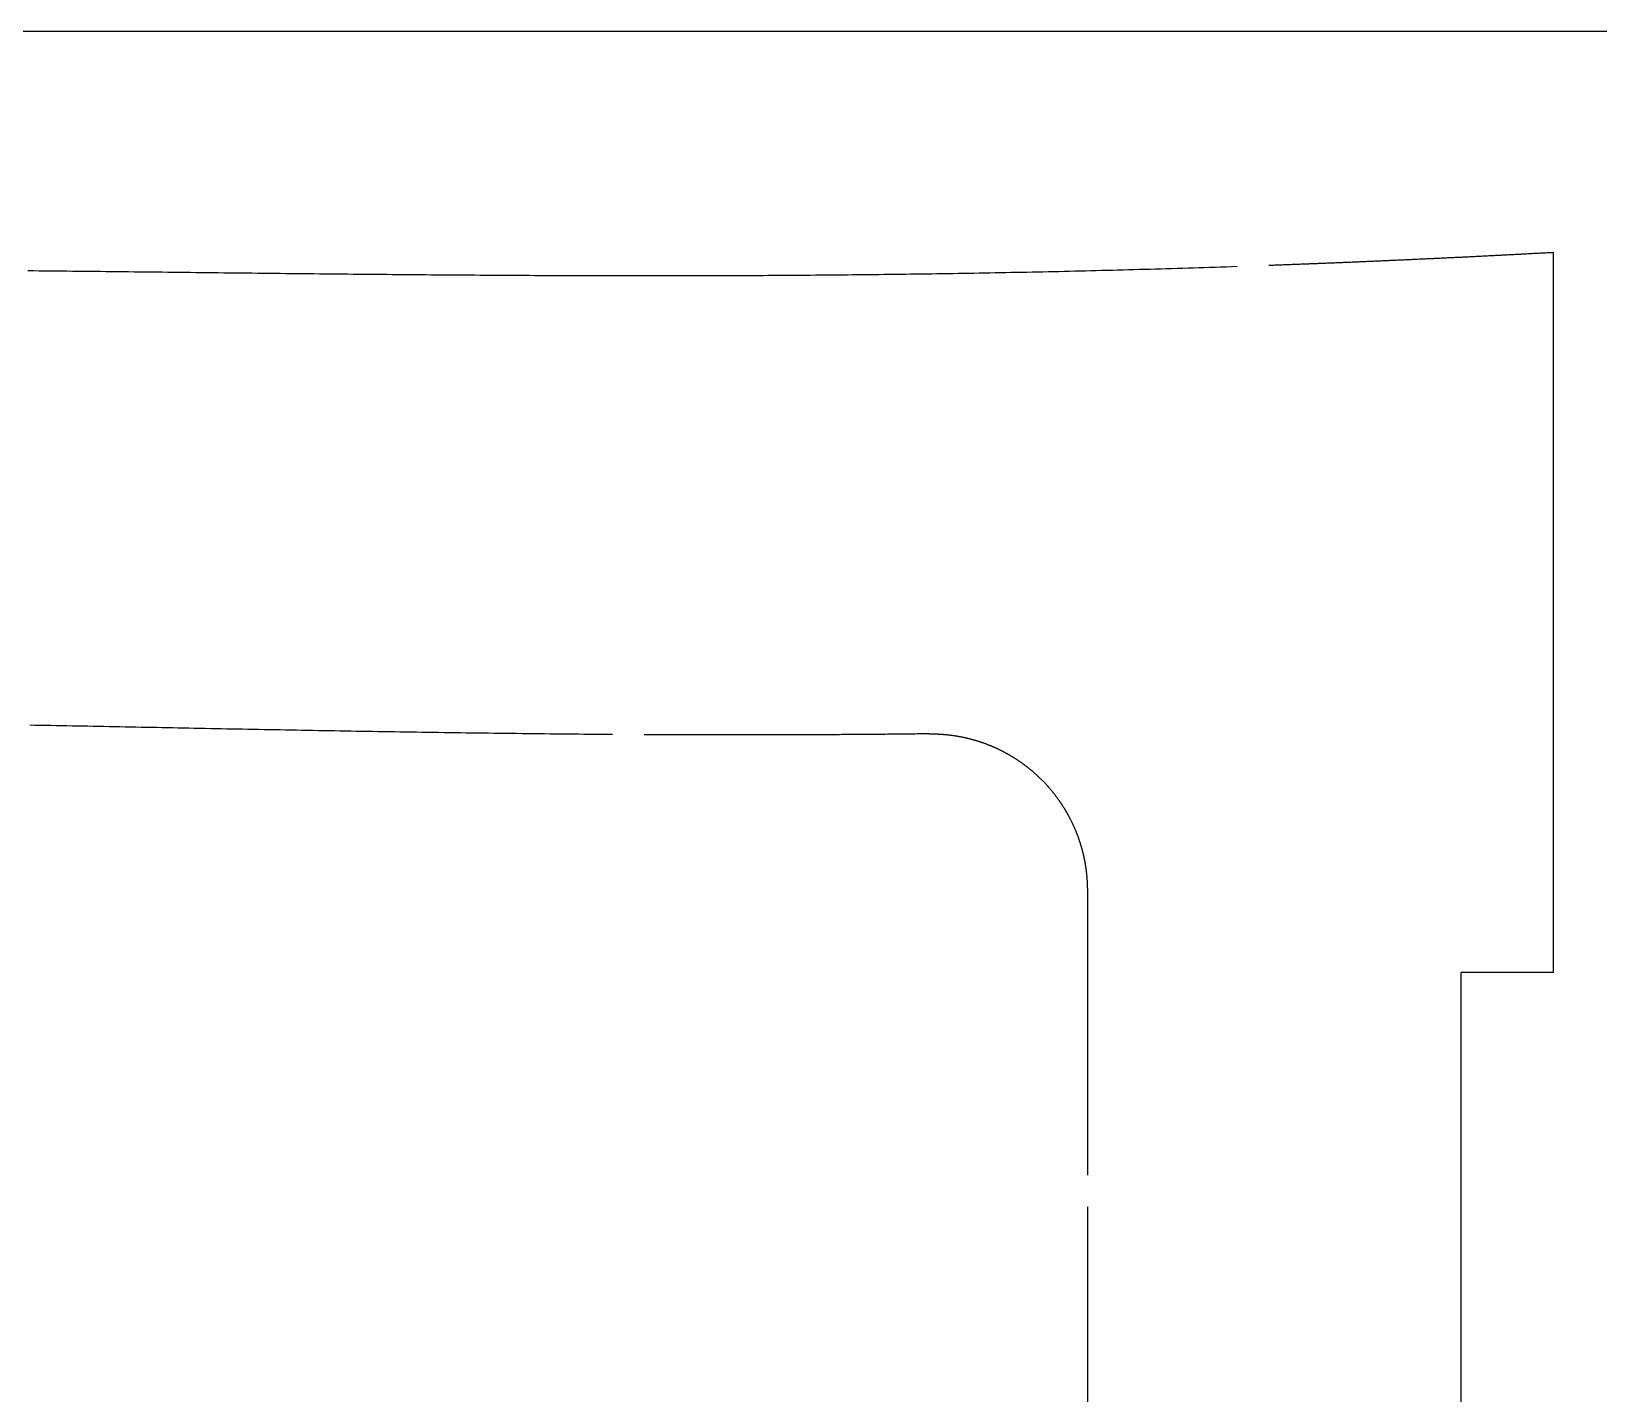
# Model space of a CAD drawing. Extents: x -234 to 666, y 203 to 303.
# Drawn here: x 161.76 to 211.26, y 260.47 to 303.49 of the extents above; entities that cross this region are included whole.
import ezdxf

# ---------------------------------------------------------------- set-up
doc = ezdxf.new("R2010")
doc.units = 0
doc.layers.get('0').update_dxf_attribs({"linetype": 'CONTINUOUS'})
doc.layers.add('90X10', color=1, linetype='CONTINUOUS')

msp = doc.modelspace()

# ---------------------------------------------------------------- linework, layer by layer
for p, q in [((209.83395, 273.77284), (209.83395, 296.50339)), ((195.11599, 276.36653), (195.11599, 267.36653)), ((206.91727, 241.0432), (206.91727, 273.77284)), ((209.83395, 273.77284), (206.91727, 273.77284)), ((195.11599, 266.36653), (195.11599, 228.4495))]:
    msp.add_line(p, q)
for points in [[(209.834, 296.503, 0), (209.792, 296.501, 0), (209.75, 296.499, 0), (209.708, 296.497, 0), (209.666, 296.494, 0), (209.624, 296.492, 0), (209.583, 296.49, 0), (209.541, 296.488, 0), (209.499, 296.485, 0), (209.457, 296.483, 0), (209.415, 296.481, 0), (209.374, 296.479, 0), (209.332, 296.476, 0), (209.29, 296.474, 0), (209.248, 296.472, 0), (209.207, 296.47, 0), (209.165, 296.468, 0), (209.123, 296.465, 0), (209.082, 296.463, 0), (209.04, 296.461, 0), (208.999, 296.459, 0), (208.957, 296.457, 0), (208.915, 296.454, 0), (208.874, 296.452, 0), (208.832, 296.45, 0), (208.791, 296.448, 0), (208.749, 296.446, 0), (208.708, 296.443, 0), (208.666, 296.441, 0), (208.625, 296.439, 0), (208.583, 296.437, 0), (208.542, 296.435, 0), (208.5, 296.433, 0), (208.459, 296.431, 0), (208.418, 296.428, 0), (208.376, 296.426, 0), (208.335, 296.424, 0), (208.293, 296.422, 0), (208.252, 296.42, 0), (208.211, 296.418, 0), (208.17, 296.416, 0), (208.128, 296.414, 0), (208.087, 296.411, 0), (208.046, 296.409, 0), (208.004, 296.407, 0), (207.963, 296.405, 0), (207.922, 296.403, 0), (207.881, 296.401, 0), (207.84, 296.399, 0), (207.798, 296.397, 0), (207.757, 296.395, 0), (207.716, 296.393, 0), (207.675, 296.391, 0), (207.634, 296.389, 0), (207.593, 296.387, 0), (207.552, 296.385, 0), (207.511, 296.382, 0), (207.47, 296.38, 0), (207.429, 296.378, 0), (207.388, 296.376, 0), (207.347, 296.374, 0), (207.306, 296.372, 0), (207.265, 296.37, 0), (207.224, 296.368, 0), (207.183, 296.366, 0), (207.142, 296.364, 0), (207.101, 296.362, 0), (207.06, 296.36, 0), (207.019, 296.358, 0), (206.978, 296.356, 0), (206.938, 296.354, 0), (206.897, 296.352, 0), (206.856, 296.35, 0), (206.815, 296.348, 0), (206.774, 296.346, 0), (206.734, 296.344, 0), (206.693, 296.342, 0), (206.652, 296.34, 0), (206.611, 296.338, 0), (206.571, 296.337, 0), (206.53, 296.335, 0), (206.489, 296.333, 0), (206.449, 296.331, 0), (206.408, 296.329, 0), (206.367, 296.327, 0), (206.327, 296.325, 0), (206.286, 296.323, 0), (206.245, 296.321, 0), (206.205, 296.319, 0), (206.164, 296.317, 0), (206.124, 296.315, 0), (206.083, 296.313, 0), (206.043, 296.311, 0), (206.002, 296.31, 0), (205.962, 296.308, 0), (205.921, 296.306, 0), (205.881, 296.304, 0), (205.84, 296.302, 0), (205.8, 296.3, 0), (205.759, 296.298, 0), (205.719, 296.296, 0), (205.678, 296.295, 0), (205.638, 296.293, 0), (205.598, 296.291, 0), (205.557, 296.289, 0), (205.517, 296.287, 0), (205.477, 296.285, 0), (205.436, 296.283, 0), (205.396, 296.282, 0), (205.356, 296.28, 0), (205.315, 296.278, 0), (205.275, 296.276, 0), (205.235, 296.274, 0), (205.195, 296.272, 0), (205.154, 296.271, 0), (205.114, 296.269, 0), (205.074, 296.267, 0), (205.034, 296.265, 0), (204.994, 296.263, 0), (204.953, 296.262, 0), (204.913, 296.26, 0), (204.873, 296.258, 0), (204.833, 296.256, 0), (204.793, 296.254, 0), (204.753, 296.253, 0), (204.713, 296.251, 0), (204.673, 296.249, 0), (204.633, 296.247, 0), (204.593, 296.246, 0), (204.552, 296.244, 0), (204.512, 296.242, 0), (204.472, 296.24, 0), (204.432, 296.239, 0), (204.392, 296.237, 0), (204.353, 296.235, 0), (204.313, 296.233, 0), (204.273, 296.232, 0), (204.233, 296.23, 0), (204.193, 296.228, 0), (204.153, 296.226, 0), (204.113, 296.225, 0), (204.073, 296.223, 0), (204.033, 296.221, 0), (203.993, 296.22, 0), (203.954, 296.218, 0), (203.914, 296.216, 0), (203.874, 296.215, 0), (203.834, 296.213, 0), (203.794, 296.211, 0), (203.755, 296.209, 0), (203.715, 296.208, 0), (203.675, 296.206, 0), (203.635, 296.204, 0), (203.596, 296.203, 0), (203.556, 296.201, 0), (203.516, 296.199, 0), (203.476, 296.198, 0), (203.437, 296.196, 0), (203.397, 296.195, 0), (203.357, 296.193, 0), (203.318, 296.191, 0), (203.278, 296.19, 0), (203.239, 296.188, 0), (203.199, 296.186, 0), (203.159, 296.185, 0), (203.12, 296.183, 0), (203.08, 296.181, 0), (203.041, 296.18, 0), (203.001, 296.178, 0), (202.962, 296.177, 0), (202.922, 296.175, 0), (202.882, 296.173, 0), (202.843, 296.172, 0), (202.803, 296.17, 0), (202.764, 296.169, 0), (202.725, 296.167, 0), (202.685, 296.166, 0), (202.646, 296.164, 0), (202.606, 296.162, 0), (202.567, 296.161, 0), (202.527, 296.159, 0), (202.488, 296.158, 0), (202.449, 296.156, 0), (202.409, 296.155, 0), (202.37, 296.153, 0), (202.331, 296.151, 0), (202.291, 296.15, 0), (202.252, 296.148, 0), (202.213, 296.147, 0), (202.173, 296.145, 0), (202.134, 296.144, 0), (202.095, 296.142, 0), (202.055, 296.141, 0), (202.016, 296.139, 0), (201.977, 296.138, 0), (201.938, 296.136, 0), (201.898, 296.135, 0), (201.859, 296.133, 0), (201.82, 296.132, 0), (201.781, 296.13, 0), (201.742, 296.129, 0), (201.702, 296.127, 0), (201.663, 296.126, 0), (201.624, 296.124, 0), (201.585, 296.123, 0), (201.546, 296.121, 0), (201.507, 296.12, 0), (201.468, 296.118, 0), (201.429, 296.117, 0), (201.389, 296.115, 0), (201.35, 296.114, 0), (201.311, 296.112, 0), (201.272, 296.111, 0), (201.233, 296.11, 0), (201.194, 296.108, 0), (201.155, 296.107, 0), (201.116, 296.105, 0), (201.077, 296.104, 0), (201.038, 296.102, 0), (200.999, 296.101, 0), (200.96, 296.1, 0), (200.921, 296.098, 0), (200.882, 296.097, 0), (200.843, 296.095, 0)], [(199.844, 296.06, 0), (199.671, 296.054, 0), (199.498, 296.048, 0), (199.325, 296.043, 0), (199.153, 296.037, 0), (198.98, 296.031, 0), (198.808, 296.026, 0), (198.636, 296.02, 0), (198.464, 296.015, 0), (198.292, 296.01, 0), (198.121, 296.004, 0), (197.949, 295.999, 0), (197.778, 295.994, 0), (197.607, 295.989, 0), (197.436, 295.984, 0), (197.265, 295.979, 0), (197.095, 295.974, 0), (196.924, 295.969, 0), (196.754, 295.965, 0), (196.584, 295.96, 0), (196.414, 295.955, 0), (196.244, 295.951, 0), (196.074, 295.946, 0), (195.905, 295.942, 0), (195.735, 295.938, 0), (195.566, 295.933, 0), (195.397, 295.929, 0), (195.228, 295.925, 0), (195.059, 295.921, 0), (194.89, 295.917, 0), (194.721, 295.913, 0), (194.553, 295.909, 0), (194.384, 295.905, 0), (194.216, 295.901, 0), (194.047, 295.897, 0), (193.879, 295.894, 0), (193.711, 295.89, 0), (193.543, 295.887, 0), (193.375, 295.883, 0), (193.208, 295.88, 0), (193.04, 295.876, 0), (192.872, 295.873, 0), (192.705, 295.87, 0), (192.537, 295.866, 0), (192.37, 295.863, 0), (192.203, 295.86, 0), (192.035, 295.857, 0), (191.868, 295.854, 0), (191.701, 295.851, 0), (191.534, 295.848, 0), (191.367, 295.845, 0), (191.2, 295.843, 0), (191.034, 295.84, 0), (190.867, 295.837, 0), (190.7, 295.835, 0), (190.534, 295.832, 0), (190.367, 295.83, 0), (190.2, 295.827, 0), (190.034, 295.825, 0), (189.867, 295.822, 0), (189.701, 295.82, 0), (189.535, 295.818, 0), (189.368, 295.816, 0), (189.202, 295.814, 0), (189.036, 295.811, 0), (188.869, 295.809, 0), (188.703, 295.807, 0), (188.537, 295.806, 0), (188.371, 295.804, 0), (188.204, 295.802, 0), (188.038, 295.8, 0), (187.872, 295.798, 0), (187.706, 295.797, 0), (187.54, 295.795, 0), (187.374, 295.793, 0), (187.207, 295.792, 0), (187.041, 295.79, 0), (186.875, 295.789, 0), (186.709, 295.788, 0), (186.543, 295.786, 0), (186.377, 295.785, 0), (186.21, 295.784, 0), (186.044, 295.782, 0), (185.878, 295.781, 0), (185.712, 295.78, 0), (185.545, 295.779, 0), (185.379, 295.778, 0), (185.213, 295.777, 0), (185.046, 295.776, 0), (184.88, 295.775, 0), (184.713, 295.775, 0), (184.547, 295.774, 0), (184.38, 295.773, 0), (184.214, 295.772, 0), (184.047, 295.772, 0), (183.88, 295.771, 0), (183.714, 295.77, 0), (183.547, 295.77, 0), (183.38, 295.769, 0), (183.213, 295.769, 0), (183.046, 295.768, 0), (182.879, 295.768, 0), (182.712, 295.768, 0), (182.545, 295.767, 0), (182.378, 295.767, 0), (182.21, 295.767, 0), (182.043, 295.767, 0), (181.875, 295.767, 0), (181.708, 295.767, 0), (181.54, 295.767, 0), (181.372, 295.766, 0), (181.204, 295.767, 0), (181.036, 295.767, 0), (180.868, 295.767, 0), (180.7, 295.767, 0), (180.532, 295.767, 0), (180.364, 295.767, 0), (180.195, 295.767, 0), (180.027, 295.768, 0), (179.858, 295.768, 0), (179.689, 295.768, 0), (179.52, 295.769, 0), (179.351, 295.769, 0), (179.182, 295.77, 0), (179.013, 295.77, 0), (178.843, 295.771, 0), (178.674, 295.771, 0), (178.504, 295.772, 0), (178.334, 295.772, 0), (178.164, 295.773, 0), (177.994, 295.774, 0), (177.824, 295.774, 0), (177.653, 295.775, 0), (177.483, 295.776, 0), (177.312, 295.777, 0), (177.141, 295.778, 0), (176.97, 295.779, 0), (176.799, 295.779, 0), (176.628, 295.78, 0), (176.456, 295.781, 0), (176.285, 295.782, 0), (176.113, 295.783, 0), (175.941, 295.784, 0), (175.769, 295.786, 0), (175.596, 295.787, 0), (175.424, 295.788, 0), (175.251, 295.789, 0), (175.078, 295.79, 0), (174.905, 295.791, 0), (174.732, 295.793, 0), (174.558, 295.794, 0), (174.385, 295.795, 0), (174.211, 295.797, 0), (174.037, 295.798, 0), (173.862, 295.799, 0), (173.688, 295.801, 0), (173.513, 295.802, 0), (173.338, 295.804, 0), (173.163, 295.805, 0), (172.988, 295.807, 0), (172.812, 295.808, 0), (172.637, 295.81, 0), (172.461, 295.811, 0), (172.284, 295.813, 0), (172.108, 295.815, 0), (171.931, 295.816, 0), (171.754, 295.818, 0), (171.577, 295.82, 0), (171.4, 295.821, 0), (171.222, 295.823, 0), (171.044, 295.825, 0), (170.866, 295.827, 0), (170.688, 295.829, 0), (170.51, 295.83, 0), (170.332, 295.832, 0), (170.154, 295.834, 0), (169.976, 295.836, 0), (169.798, 295.838, 0), (169.621, 295.84, 0), (169.443, 295.842, 0), (169.265, 295.844, 0), (169.087, 295.845, 0), (168.91, 295.847, 0), (168.732, 295.849, 0), (168.554, 295.851, 0), (168.377, 295.853, 0), (168.199, 295.855, 0), (168.022, 295.857, 0), (167.844, 295.859, 0), (167.667, 295.861, 0), (167.489, 295.863, 0), (167.312, 295.865, 0), (167.135, 295.867, 0), (166.957, 295.869, 0), (166.78, 295.871, 0), (166.603, 295.873, 0), (166.426, 295.875, 0), (166.249, 295.877, 0), (166.071, 295.879, 0), (165.894, 295.881, 0), (165.717, 295.883, 0), (165.54, 295.885, 0), (165.363, 295.887, 0), (165.187, 295.889, 0), (165.01, 295.89, 0), (164.833, 295.892, 0), (164.656, 295.894, 0), (164.479, 295.896, 0), (164.303, 295.898, 0), (164.126, 295.9, 0), (163.949, 295.902, 0), (163.773, 295.904, 0), (163.596, 295.906, 0), (163.42, 295.907, 0), (163.243, 295.909, 0), (163.067, 295.911, 0), (162.89, 295.913, 0), (162.714, 295.915, 0), (162.538, 295.916, 0), (162.361, 295.918, 0), (162.185, 295.92, 0), (162.009, 295.922, 0), (161.833, 295.923, 0), (161.657, 295.925, 0)], [(180.115, 281.285, 0), (179.936, 281.286, 0), (179.756, 281.287, 0), (179.577, 281.289, 0), (179.397, 281.29, 0), (179.218, 281.291, 0), (179.04, 281.293, 0), (178.861, 281.295, 0), (178.682, 281.296, 0), (178.504, 281.298, 0), (178.326, 281.3, 0), (178.148, 281.301, 0), (177.97, 281.303, 0), (177.793, 281.305, 0), (177.615, 281.307, 0), (177.438, 281.309, 0), (177.261, 281.311, 0), (177.084, 281.313, 0), (176.907, 281.315, 0), (176.731, 281.317, 0), (176.555, 281.319, 0), (176.378, 281.321, 0), (176.202, 281.323, 0), (176.026, 281.325, 0), (175.851, 281.328, 0), (175.675, 281.33, 0), (175.5, 281.332, 0), (175.325, 281.335, 0), (175.15, 281.337, 0), (174.975, 281.34, 0), (174.8, 281.342, 0), (174.625, 281.344, 0), (174.451, 281.347, 0), (174.277, 281.35, 0), (174.103, 281.352, 0), (173.929, 281.355, 0), (173.755, 281.357, 0), (173.581, 281.36, 0), (173.408, 281.363, 0), (173.234, 281.365, 0), (173.061, 281.368, 0), (172.888, 281.371, 0), (172.715, 281.374, 0), (172.542, 281.377, 0), (172.37, 281.379, 0), (172.197, 281.382, 0), (172.025, 281.385, 0), (171.853, 281.388, 0), (171.681, 281.391, 0), (171.509, 281.394, 0), (171.337, 281.397, 0), (171.165, 281.4, 0), (170.993, 281.403, 0), (170.822, 281.406, 0), (170.651, 281.409, 0), (170.48, 281.412, 0), (170.308, 281.415, 0), (170.138, 281.418, 0), (169.967, 281.421, 0), (169.796, 281.424, 0), (169.625, 281.428, 0), (169.455, 281.431, 0), (169.285, 281.434, 0), (169.114, 281.437, 0), (168.944, 281.44, 0), (168.774, 281.443, 0), (168.604, 281.447, 0), (168.435, 281.45, 0), (168.265, 281.453, 0), (168.096, 281.456, 0), (167.926, 281.459, 0), (167.757, 281.463, 0), (167.588, 281.466, 0), (167.418, 281.469, 0), (167.249, 281.472, 0), (167.081, 281.476, 0), (166.912, 281.479, 0), (166.743, 281.482, 0), (166.574, 281.485, 0), (166.406, 281.489, 0), (166.237, 281.492, 0), (166.069, 281.495, 0), (165.901, 281.498, 0), (165.733, 281.502, 0), (165.565, 281.505, 0), (165.397, 281.508, 0), (165.229, 281.511, 0), (165.061, 281.515, 0), (164.893, 281.518, 0), (164.726, 281.521, 0), (164.558, 281.524, 0), (164.391, 281.528, 0), (164.223, 281.531, 0), (164.056, 281.534, 0), (163.889, 281.537, 0), (163.721, 281.54, 0), (163.554, 281.544, 0), (163.386, 281.547, 0), (163.219, 281.55, 0), (163.051, 281.553, 0), (162.884, 281.556, 0), (162.717, 281.559, 0), (162.549, 281.563, 0), (162.382, 281.566, 0), (162.214, 281.569, 0), (162.047, 281.572, 0), (161.88, 281.575, 0), (161.712, 281.578, 0)], [(190.115, 281.306, 0), (190.042, 281.305, 0), (189.969, 281.304, 0), (189.896, 281.304, 0), (189.823, 281.303, 0), (189.75, 281.302, 0), (189.678, 281.301, 0), (189.605, 281.3, 0), (189.532, 281.299, 0), (189.459, 281.299, 0), (189.386, 281.298, 0), (189.314, 281.297, 0), (189.241, 281.296, 0), (189.168, 281.295, 0), (189.096, 281.295, 0), (189.023, 281.294, 0), (188.951, 281.293, 0), (188.878, 281.293, 0), (188.806, 281.292, 0), (188.734, 281.291, 0), (188.661, 281.291, 0), (188.589, 281.29, 0), (188.517, 281.289, 0), (188.444, 281.289, 0), (188.372, 281.288, 0), (188.3, 281.287, 0), (188.228, 281.287, 0), (188.156, 281.286, 0), (188.084, 281.286, 0), (188.012, 281.285, 0), (187.94, 281.285, 0), (187.868, 281.284, 0), (187.796, 281.283, 0), (187.724, 281.283, 0), (187.652, 281.282, 0), (187.58, 281.282, 0), (187.508, 281.281, 0), (187.437, 281.281, 0), (187.365, 281.281, 0), (187.293, 281.28, 0), (187.222, 281.28, 0), (187.15, 281.279, 0), (187.079, 281.279, 0), (187.007, 281.278, 0), (186.936, 281.278, 0), (186.864, 281.278, 0), (186.793, 281.277, 0), (186.721, 281.277, 0), (186.65, 281.276, 0), (186.579, 281.276, 0), (186.507, 281.276, 0), (186.436, 281.275, 0), (186.365, 281.275, 0), (186.294, 281.275, 0), (186.222, 281.274, 0), (186.151, 281.274, 0), (186.08, 281.274, 0), (186.009, 281.274, 0), (185.938, 281.273, 0), (185.867, 281.273, 0), (185.796, 281.273, 0), (185.725, 281.273, 0), (185.654, 281.272, 0), (185.584, 281.272, 0), (185.513, 281.272, 0), (185.442, 281.272, 0), (185.371, 281.272, 0), (185.3, 281.272, 0), (185.23, 281.271, 0), (185.159, 281.271, 0), (185.089, 281.271, 0), (185.018, 281.271, 0), (184.947, 281.271, 0), (184.877, 281.271, 0), (184.806, 281.271, 0), (184.736, 281.271, 0), (184.665, 281.271, 0), (184.595, 281.27, 0), (184.525, 281.27, 0), (184.454, 281.27, 0), (184.384, 281.27, 0), (184.314, 281.27, 0), (184.244, 281.27, 0), (184.173, 281.27, 0), (184.103, 281.27, 0), (184.033, 281.27, 0), (183.963, 281.27, 0), (183.893, 281.27, 0), (183.823, 281.27, 0), (183.753, 281.27, 0), (183.683, 281.27, 0), (183.613, 281.27, 0), (183.543, 281.271, 0), (183.473, 281.271, 0), (183.403, 281.271, 0), (183.334, 281.271, 0), (183.264, 281.271, 0), (183.194, 281.271, 0), (183.124, 281.271, 0), (183.055, 281.271, 0), (182.985, 281.271, 0), (182.915, 281.272, 0), (182.846, 281.272, 0), (182.776, 281.272, 0), (182.707, 281.272, 0), (182.637, 281.272, 0), (182.568, 281.272, 0), (182.498, 281.273, 0), (182.429, 281.273, 0), (182.359, 281.273, 0), (182.29, 281.273, 0), (182.221, 281.274, 0), (182.151, 281.274, 0), (182.082, 281.274, 0), (182.013, 281.274, 0), (181.944, 281.275, 0), (181.874, 281.275, 0), (181.805, 281.275, 0), (181.736, 281.275, 0), (181.667, 281.276, 0), (181.598, 281.276, 0), (181.529, 281.276, 0), (181.46, 281.277, 0), (181.391, 281.277, 0), (181.322, 281.277, 0), (181.253, 281.278, 0), (181.184, 281.278, 0), (181.115, 281.278, 0)], [(190.115, 281.306, 0), (190.131, 281.306, 0), (190.146, 281.306, 0), (190.161, 281.307, 0), (190.177, 281.307, 0), (190.192, 281.307, 0), (190.207, 281.306, 0), (190.223, 281.306, 0), (190.238, 281.306, 0), (190.253, 281.306, 0), (190.269, 281.306, 0), (190.284, 281.305, 0), (190.299, 281.305, 0), (190.315, 281.305, 0), (190.33, 281.304, 0), (190.345, 281.304, 0), (190.36, 281.303, 0), (190.376, 281.302, 0), (190.391, 281.302, 0), (190.406, 281.301, 0), (190.422, 281.3, 0), (190.437, 281.3, 0), (190.452, 281.299, 0), (190.467, 281.298, 0), (190.483, 281.297, 0), (190.498, 281.296, 0), (190.513, 281.295, 0), (190.529, 281.294, 0), (190.544, 281.293, 0), (190.559, 281.292, 0), (190.574, 281.29, 0), (190.59, 281.289, 0), (190.605, 281.288, 0), (190.62, 281.287, 0), (190.635, 281.285, 0), (190.65, 281.284, 0), (190.666, 281.282, 0), (190.681, 281.281, 0), (190.696, 281.279, 0), (190.711, 281.277, 0), (190.726, 281.276, 0), (190.742, 281.274, 0), (190.757, 281.272, 0), (190.772, 281.27, 0), (190.787, 281.269, 0), (190.802, 281.267, 0), (190.817, 281.265, 0), (190.833, 281.263, 0), (190.848, 281.261, 0), (190.863, 281.259, 0), (190.878, 281.256, 0), (190.893, 281.254, 0), (190.908, 281.252, 0), (190.923, 281.25, 0), (190.938, 281.247, 0), (190.953, 281.245, 0), (190.969, 281.243, 0), (190.984, 281.24, 0), (190.999, 281.238, 0), (191.014, 281.235, 0), (191.029, 281.232, 0), (191.044, 281.23, 0), (191.059, 281.227, 0), (191.074, 281.224, 0), (191.089, 281.221, 0), (191.104, 281.219, 0), (191.119, 281.216, 0), (191.134, 281.213, 0), (191.149, 281.21, 0), (191.164, 281.207, 0), (191.179, 281.204, 0), (191.194, 281.201, 0), (191.209, 281.197, 0), (191.224, 281.194, 0), (191.239, 281.191, 0), (191.253, 281.188, 0), (191.268, 281.184, 0), (191.283, 281.181, 0), (191.298, 281.177, 0), (191.313, 281.174, 0), (191.328, 281.17, 0), (191.343, 281.167, 0), (191.358, 281.163, 0), (191.372, 281.159, 0), (191.387, 281.156, 0), (191.402, 281.152, 0), (191.417, 281.148, 0), (191.432, 281.144, 0), (191.446, 281.14, 0), (191.461, 281.136, 0), (191.476, 281.132, 0), (191.491, 281.128, 0), (191.505, 281.124, 0), (191.52, 281.12, 0), (191.535, 281.116, 0), (191.549, 281.112, 0), (191.564, 281.107, 0), (191.579, 281.103, 0), (191.593, 281.099, 0), (191.608, 281.094, 0), (191.623, 281.09, 0), (191.637, 281.085, 0), (191.652, 281.081, 0), (191.667, 281.076, 0), (191.681, 281.072, 0), (191.696, 281.067, 0), (191.71, 281.062, 0), (191.725, 281.057, 0), (191.739, 281.053, 0), (191.754, 281.048, 0), (191.768, 281.043, 0), (191.783, 281.038, 0), (191.797, 281.033, 0), (191.812, 281.028, 0), (191.826, 281.023, 0), (191.841, 281.018, 0), (191.855, 281.012, 0), (191.869, 281.007, 0), (191.884, 281.002, 0), (191.898, 280.997, 0), (191.913, 280.991, 0), (191.927, 280.986, 0), (191.941, 280.98, 0), (191.956, 280.975, 0), (191.97, 280.969, 0), (191.984, 280.964, 0), (191.998, 280.958, 0), (192.013, 280.952, 0), (192.027, 280.947, 0), (192.041, 280.941, 0), (192.055, 280.935, 0), (192.069, 280.929, 0), (192.084, 280.923, 0), (192.098, 280.917, 0), (192.112, 280.911, 0), (192.126, 280.905, 0), (192.14, 280.899, 0), (192.154, 280.893, 0), (192.168, 280.887, 0), (192.182, 280.881, 0), (192.196, 280.875, 0), (192.21, 280.868, 0), (192.224, 280.862, 0), (192.238, 280.856, 0), (192.252, 280.849, 0), (192.266, 280.843, 0), (192.28, 280.836, 0), (192.293, 280.83, 0), (192.307, 280.823, 0), (192.321, 280.817, 0), (192.335, 280.81, 0), (192.349, 280.803, 0), (192.362, 280.796, 0), (192.376, 280.79, 0), (192.39, 280.783, 0), (192.403, 280.776, 0), (192.417, 280.769, 0), (192.431, 280.762, 0), (192.444, 280.755, 0), (192.458, 280.748, 0), (192.471, 280.741, 0), (192.485, 280.734, 0), (192.498, 280.727, 0), (192.512, 280.719, 0), (192.525, 280.712, 0), (192.539, 280.705, 0), (192.552, 280.698, 0), (192.565, 280.69, 0), (192.579, 280.683, 0), (192.592, 280.675, 0), (192.605, 280.668, 0), (192.619, 280.66, 0), (192.632, 280.653, 0), (192.645, 280.645, 0), (192.658, 280.637, 0), (192.672, 280.63, 0), (192.685, 280.622, 0), (192.698, 280.614, 0), (192.711, 280.606, 0), (192.724, 280.599, 0), (192.737, 280.591, 0), (192.75, 280.583, 0), (192.763, 280.575, 0), (192.776, 280.567, 0), (192.789, 280.559, 0), (192.802, 280.551, 0), (192.815, 280.542, 0), (192.828, 280.534, 0), (192.841, 280.526, 0), (192.854, 280.518, 0), (192.867, 280.509, 0), (192.879, 280.501, 0), (192.892, 280.493, 0), (192.905, 280.484, 0), (192.918, 280.476, 0), (192.93, 280.467, 0), (192.943, 280.459, 0), (192.956, 280.45, 0), (192.968, 280.442, 0), (192.981, 280.433, 0), (192.993, 280.424, 0), (193.006, 280.416, 0), (193.018, 280.407, 0), (193.031, 280.398, 0), (193.043, 280.389, 0), (193.056, 280.38, 0), (193.068, 280.371, 0), (193.081, 280.362, 0), (193.093, 280.353, 0), (193.105, 280.344, 0), (193.118, 280.335, 0), (193.13, 280.326, 0), (193.142, 280.317, 0), (193.154, 280.308, 0), (193.166, 280.299, 0), (193.179, 280.289, 0), (193.191, 280.28, 0), (193.203, 280.271, 0), (193.215, 280.261, 0), (193.227, 280.252, 0), (193.239, 280.242, 0), (193.251, 280.233, 0), (193.263, 280.223, 0), (193.275, 280.214, 0), (193.287, 280.204, 0), (193.298, 280.195, 0), (193.31, 280.185, 0), (193.322, 280.175, 0), (193.334, 280.165, 0), (193.346, 280.156, 0), (193.357, 280.146, 0), (193.369, 280.136, 0), (193.381, 280.126, 0), (193.392, 280.116, 0), (193.404, 280.106, 0), (193.416, 280.096, 0), (193.427, 280.086, 0), (193.439, 280.076, 0), (193.45, 280.066, 0), (193.462, 280.056, 0), (193.473, 280.045, 0), (193.484, 280.035, 0), (193.496, 280.025, 0), (193.507, 280.014, 0), (193.518, 280.004, 0), (193.53, 279.994, 0), (193.541, 279.983, 0), (193.552, 279.973, 0), (193.563, 279.962, 0), (193.574, 279.952, 0), (193.586, 279.941, 0), (193.597, 279.931, 0), (193.608, 279.92, 0), (193.619, 279.909, 0), (193.63, 279.899, 0), (193.641, 279.888, 0), (193.652, 279.877, 0), (193.662, 279.866, 0), (193.673, 279.855, 0), (193.684, 279.845, 0), (193.695, 279.834, 0), (193.706, 279.823, 0), (193.716, 279.812, 0), (193.727, 279.801, 0), (193.738, 279.79, 0), (193.748, 279.779, 0), (193.759, 279.768, 0), (193.769, 279.757, 0), (193.78, 279.745, 0), (193.79, 279.734, 0), (193.801, 279.723, 0), (193.811, 279.712, 0), (193.821, 279.7, 0), (193.832, 279.689, 0), (193.842, 279.678, 0), (193.852, 279.666, 0), (193.862, 279.655, 0), (193.873, 279.644, 0), (193.883, 279.632, 0), (193.893, 279.621, 0), (193.903, 279.609, 0), (193.913, 279.598, 0), (193.923, 279.586, 0), (193.933, 279.574, 0), (193.943, 279.563, 0), (193.953, 279.551, 0), (193.962, 279.539, 0), (193.972, 279.528, 0), (193.982, 279.516, 0), (193.992, 279.504, 0), (194.001, 279.492, 0), (194.011, 279.48, 0), (194.021, 279.469, 0), (194.03, 279.457, 0), (194.04, 279.445, 0), (194.049, 279.433, 0), (194.059, 279.421, 0), (194.068, 279.409, 0), (194.078, 279.397, 0), (194.087, 279.385, 0), (194.096, 279.372, 0), (194.105, 279.36, 0), (194.115, 279.348, 0), (194.124, 279.336, 0), (194.133, 279.324, 0), (194.142, 279.312, 0), (194.151, 279.299, 0), (194.16, 279.287, 0), (194.169, 279.275, 0), (194.178, 279.262, 0), (194.187, 279.25, 0), (194.196, 279.237, 0), (194.205, 279.225, 0), (194.214, 279.213, 0), (194.223, 279.2, 0), (194.231, 279.188, 0), (194.24, 279.175, 0), (194.249, 279.162, 0), (194.257, 279.15, 0), (194.266, 279.137, 0), (194.274, 279.125, 0), (194.283, 279.112, 0), (194.291, 279.099, 0), (194.3, 279.086, 0), (194.308, 279.074, 0), (194.317, 279.061, 0), (194.325, 279.048, 0), (194.333, 279.035, 0), (194.341, 279.022, 0), (194.35, 279.009, 0), (194.358, 278.996, 0), (194.366, 278.984, 0), (194.374, 278.971, 0), (194.382, 278.958, 0), (194.39, 278.945, 0), (194.398, 278.932, 0), (194.406, 278.918, 0), (194.414, 278.905, 0), (194.422, 278.892, 0), (194.429, 278.879, 0), (194.437, 278.866, 0), (194.445, 278.853, 0), (194.452, 278.84, 0), (194.46, 278.826, 0), (194.468, 278.813, 0), (194.475, 278.8, 0), (194.483, 278.786, 0), (194.49, 278.773, 0), (194.498, 278.76, 0), (194.505, 278.746, 0), (194.512, 278.733, 0), (194.52, 278.719, 0), (194.527, 278.706, 0), (194.534, 278.692, 0), (194.541, 278.679, 0), (194.548, 278.665, 0), (194.556, 278.652, 0), (194.563, 278.638, 0), (194.57, 278.625, 0), (194.577, 278.611, 0), (194.584, 278.597, 0), (194.59, 278.584, 0), (194.597, 278.57, 0), (194.604, 278.556, 0), (194.611, 278.543, 0), (194.618, 278.529, 0), (194.624, 278.515, 0), (194.631, 278.501, 0), (194.638, 278.487, 0), (194.644, 278.474, 0), (194.651, 278.46, 0), (194.657, 278.446, 0), (194.664, 278.432, 0), (194.67, 278.418, 0), (194.676, 278.404, 0), (194.683, 278.39, 0), (194.689, 278.376, 0), (194.695, 278.362, 0), (194.701, 278.348, 0), (194.707, 278.334, 0), (194.713, 278.32, 0), (194.719, 278.306, 0), (194.725, 278.292, 0), (194.731, 278.277, 0), (194.737, 278.263, 0), (194.743, 278.249, 0), (194.749, 278.235, 0), (194.755, 278.221, 0), (194.761, 278.207, 0), (194.766, 278.192, 0), (194.772, 278.178, 0), (194.777, 278.164, 0), (194.783, 278.149, 0), (194.789, 278.135, 0), (194.794, 278.121, 0), (194.799, 278.107, 0), (194.805, 278.092, 0), (194.81, 278.078, 0), (194.815, 278.063, 0), (194.821, 278.049, 0), (194.826, 278.035, 0), (194.831, 278.02, 0), (194.836, 278.006, 0), (194.841, 277.991, 0), (194.846, 277.977, 0), (194.851, 277.962, 0), (194.856, 277.948, 0), (194.861, 277.933, 0), (194.866, 277.919, 0), (194.871, 277.904, 0), (194.875, 277.89, 0), (194.88, 277.875, 0), (194.885, 277.86, 0), (194.889, 277.846, 0), (194.894, 277.831, 0), (194.898, 277.817, 0), (194.903, 277.802, 0), (194.907, 277.787, 0), (194.912, 277.773, 0), (194.916, 277.758, 0), (194.92, 277.743, 0), (194.925, 277.728, 0), (194.929, 277.714, 0), (194.933, 277.699, 0), (194.937, 277.684, 0), (194.941, 277.669, 0), (194.945, 277.655, 0), (194.949, 277.64, 0), (194.953, 277.625, 0), (194.957, 277.61, 0), (194.961, 277.595, 0), (194.965, 277.58, 0), (194.968, 277.566, 0), (194.972, 277.551, 0), (194.976, 277.536, 0), (194.979, 277.521, 0), (194.983, 277.506, 0), (194.986, 277.491, 0), (194.99, 277.476, 0), (194.993, 277.461, 0), (194.997, 277.446, 0), (195, 277.431, 0), (195.003, 277.416, 0), (195.006, 277.401, 0), (195.01, 277.386, 0), (195.013, 277.371, 0), (195.016, 277.356, 0), (195.019, 277.341, 0), (195.022, 277.326, 0), (195.025, 277.311, 0), (195.028, 277.296, 0), (195.031, 277.281, 0), (195.033, 277.266, 0), (195.036, 277.251, 0), (195.039, 277.236, 0), (195.042, 277.221, 0), (195.044, 277.205, 0), (195.047, 277.19, 0), (195.049, 277.175, 0), (195.052, 277.16, 0), (195.054, 277.145, 0), (195.057, 277.13, 0), (195.059, 277.115, 0), (195.061, 277.1, 0), (195.064, 277.084, 0), (195.066, 277.069, 0), (195.068, 277.054, 0), (195.07, 277.039, 0), (195.072, 277.024, 0), (195.074, 277.008, 0), (195.076, 276.993, 0), (195.078, 276.978, 0), (195.08, 276.963, 0), (195.082, 276.948, 0), (195.083, 276.932, 0), (195.085, 276.917, 0), (195.087, 276.902, 0), (195.089, 276.887, 0), (195.09, 276.872, 0), (195.092, 276.856, 0), (195.093, 276.841, 0), (195.095, 276.826, 0), (195.096, 276.811, 0), (195.097, 276.795, 0), (195.099, 276.78, 0), (195.1, 276.765, 0), (195.101, 276.749, 0), (195.102, 276.734, 0), (195.103, 276.719, 0), (195.104, 276.704, 0), (195.106, 276.688, 0), (195.106, 276.673, 0), (195.107, 276.658, 0), (195.108, 276.642, 0), (195.109, 276.627, 0), (195.11, 276.612, 0), (195.111, 276.596, 0), (195.111, 276.581, 0), (195.112, 276.566, 0), (195.113, 276.551, 0), (195.113, 276.535, 0), (195.114, 276.52, 0), (195.114, 276.505, 0), (195.114, 276.489, 0), (195.115, 276.474, 0), (195.115, 276.459, 0), (195.115, 276.443, 0), (195.116, 276.428, 0), (195.116, 276.413, 0), (195.116, 276.397, 0), (195.116, 276.382, 0), (195.116, 276.367, 0)]]:
    msp.add_polyline3d(points)
at = {"layer": '90X10', "color": 1, "linetype": 'CONTINUOUS'}
msp.add_lwpolyline([(-233.81347, 203.49024), (666.18653, 203.49024), (666.18653, 303.49024), (-233.81347, 303.49024)], close=True, dxfattribs=at)

doc.saveas('drawing.dxf')
